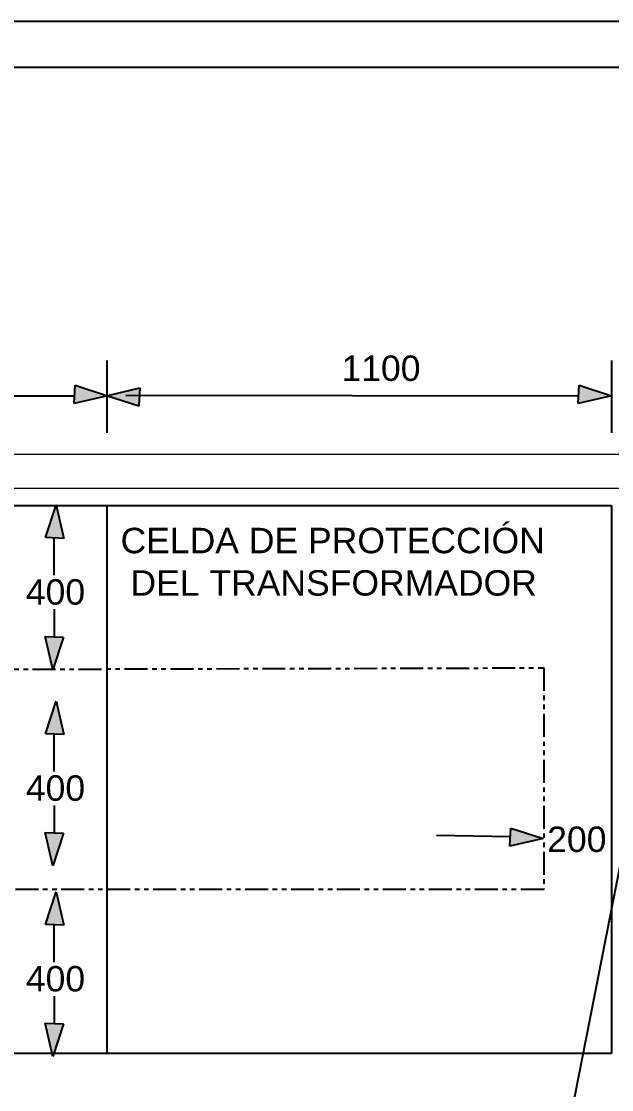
# Paper-space layout 'Plano Corte 1' of a CAD drawing. Header units: millimetres. Extents: x 0 to 420, y 0 to 297.
# Drawn here: x 157.2 to 221.5, y 180.8 to 297 of the extents above; entities that cross this region are included whole.
import ezdxf

# ---------------------------------------------------------------- set-up
doc = ezdxf.new("R2010")
doc.units = ezdxf.units.MM
doc.linetypes.add('PHANTOM', pattern=[2.5, 1.25, -0.25, 0.25, -0.25, 0.25, -0.25])
doc.layers.get('0').update_dxf_attribs({"color": 162})
doc.layers.add('columna', color=4, linetype='Continuous', lineweight=0)
doc.layers.add('MUROS', color=250, linetype='Continuous', lineweight=0)
doc.styles.get("Standard").update_dxf_attribs({"font": 'arial.ttf'})

psp = doc.layouts.new('Plano Corte 1')

# ---------------------------------------------------------------- hatches: boundary and pattern name
at = {"linetype": 'ByBlock', "lineweight": -2, "ltscale": 2}
h = psp.add_hatch(color=256, dxfattribs=at)
h.dxf.hatch_style = 1
h.paths.add_polyline_path([(162.97, 255.43), (166.58, 256.28), (163.05, 257.42)])
h = psp.add_hatch(color=256, dxfattribs=at)
h.dxf.hatch_style = 1
h.paths.add_polyline_path([(170.09, 257.13), (166.48, 256.28), (170.01, 255.14)])
h = psp.add_hatch(color=256, dxfattribs=at)
h.dxf.hatch_style = 1
h.paths.add_polyline_path([(217.82, 255.43), (221.44, 256.28), (217.91, 257.42)])
h = psp.add_hatch(color=256, dxfattribs=at)
h.dxf.hatch_style = 1
h.paths.add_polyline_path([(161.84, 240.77), (160.99, 244.39), (159.85, 240.86)])
h = psp.add_hatch(color=256, dxfattribs=at)
h.dxf.hatch_style = 1
h.paths.add_polyline_path([(159.8, 230.11), (160.65, 226.5), (161.79, 230.03)])
h = psp.add_hatch(color=256, dxfattribs=at)
h.dxf.hatch_style = 1
h.paths.add_polyline_path([(161.84, 219.44), (160.99, 223.05), (159.85, 219.52)])
h = psp.add_hatch(color=256, dxfattribs=at)
h.dxf.hatch_style = 1
h.paths.add_polyline_path([(210.38, 207.28), (214, 208.12), (210.47, 209.26)])
h = psp.add_hatch(color=256, dxfattribs=at)
h.dxf.hatch_style = 1
h.paths.add_polyline_path([(159.8, 208.78), (160.65, 205.17), (161.79, 208.7)])
h = psp.add_hatch(color=256, dxfattribs=at)
h.dxf.hatch_style = 1
h.paths.add_polyline_path([(161.84, 198.7), (160.99, 202.32), (159.85, 198.79)])
h = psp.add_hatch(color=256, dxfattribs=at)
h.dxf.hatch_style = 1
h.paths.add_polyline_path([(159.8, 188.04), (160.65, 184.43), (161.79, 187.96)])

# ---------------------------------------------------------------- linework, layer by layer
for p, q in [((420, 297), (0, 297)), ((415, 292), (20, 292))]:
    psp.add_line(p, q)
for p, q in [((166.52, 260.11), (166.52, 252.25)), ((221.44, 260.11), (221.44, 252.25)), ((162.97, 255.43), (163.05, 257.42)), ((163.05, 257.42), (166.58, 256.28)), ((166.48, 256.28), (170.09, 257.13)), ((170.09, 257.13), (170.01, 255.14)), ((217.82, 255.43), (217.91, 257.42)), ((217.91, 257.42), (221.44, 256.28)), ((112.14, 256.33), (163.01, 256.26)), ((166.58, 256.28), (162.97, 255.43)), ((170.01, 255.14), (166.48, 256.28)), ((168.57, 256.33), (217.87, 256.26)), ((221.44, 256.28), (217.82, 255.43)), ((159.85, 240.86), (160.99, 244.39)), ((160.99, 244.39), (161.84, 240.77)), ((161.84, 240.77), (159.85, 240.86)), ((160.79, 236.76), (160.79, 240.82)), ((160.79, 233.06), (160.79, 230.07)), ((159.8, 230.11), (161.79, 230.03)), ((160.65, 226.5), (159.8, 230.11)), ((161.79, 230.03), (160.65, 226.5)), ((159.85, 219.52), (160.99, 223.05)), ((160.99, 223.05), (161.84, 219.44)), ((161.84, 219.44), (159.85, 219.52)), ((160.79, 215.42), (160.79, 219.48)), ((160.79, 211.72), (160.79, 208.74)), ((210.38, 207.28), (210.47, 209.26)), ((210.47, 209.26), (214, 208.12)), ((159.8, 208.78), (161.79, 208.7)), ((160.65, 205.17), (159.8, 208.78)), ((161.79, 208.7), (160.65, 205.17)), ((202.39, 208.51), (210.43, 208.34)), ((214, 208.12), (210.38, 207.28)), ((159.85, 198.79), (160.99, 202.32)), ((160.99, 202.32), (161.84, 198.7)), ((161.84, 198.7), (159.85, 198.79)), ((160.79, 194.69), (160.79, 198.75)), ((160.79, 190.99), (160.79, 188)), ((159.8, 188.04), (161.79, 187.96)), ((160.65, 184.43), (159.8, 188.04)), ((161.79, 187.96), (160.65, 184.43))]:
    psp.add_line(p, q, dxfattribs=at)
at = {"layer": 'columna', "linetype": 'ByBlock', "lineweight": -2}
for p, q in [((110.88, 244.35), (221.44, 244.35)), ((221.44, 244.35), (221.44, 184.73)), ((221.44, 184.73), (110.88, 184.73))]:
    psp.add_line(p, q, dxfattribs=at)
at = {"layer": 'columna', "linetype": 'ByBlock', "lineweight": -2, "ltscale": 2}
psp.add_line((166.52, 244.35), (166.52, 184.73), dxfattribs=at)
at = {"layer": 'columna', "linetype": 'PHANTOM', "lineweight": -2, "ltscale": 2}
for p, q in [((118.44, 226.44), (214.06, 226.69)), ((214.06, 226.69), (214.06, 202.57)), ((214.06, 202.57), (118.44, 202.57))]:
    psp.add_line(p, q, dxfattribs=at)
at = {"layer": 'MUROS'}
for p, q in [((104.26, 249.94), (226.22, 249.94)), ((108.45, 246.24), (223.92, 246.24))]:
    psp.add_line(p, q, dxfattribs=at)
at = {"layer": 'MUROS', "linetype": 'ByBlock', "lineweight": -2, "ltscale": 2}
psp.add_line((216.17, 173.59), (223.76, 212.15), dxfattribs=at)

# ---------------------------------------------------------------- texts
at = {"linetype": 'ByBlock', "lineweight": -2, "ltscale": 2, "char_height": 2.767, "attachment_point": 1}
for s, insert in [('1100', (192.05, 260.66)), ('400', (157.7, 236.33)), ('400', (157.7, 215)), ('200', (214.44, 209.43)), ('400', (157.7, 194.26))]:
    psp.add_mtext_dynamic_manual_height_columns(s, width=4.7026, gutter_width=13.83, heights=[0], dxfattribs=dict(at, insert=insert))
at = {"layer": 'MUROS', "linetype": 'ByBlock', "lineweight": -2, "ltscale": 2, "insert": (168.01, 241.92), "char_height": 2.7667, "attachment_point": 1}
psp.add_mtext_dynamic_manual_height_columns('CELDA DE PROTECCIÓN\\P DEL TRANSFORMADOR', width=62.5957, gutter_width=13.83, heights=[0], dxfattribs=at)

doc.saveas('drawing.dxf')
